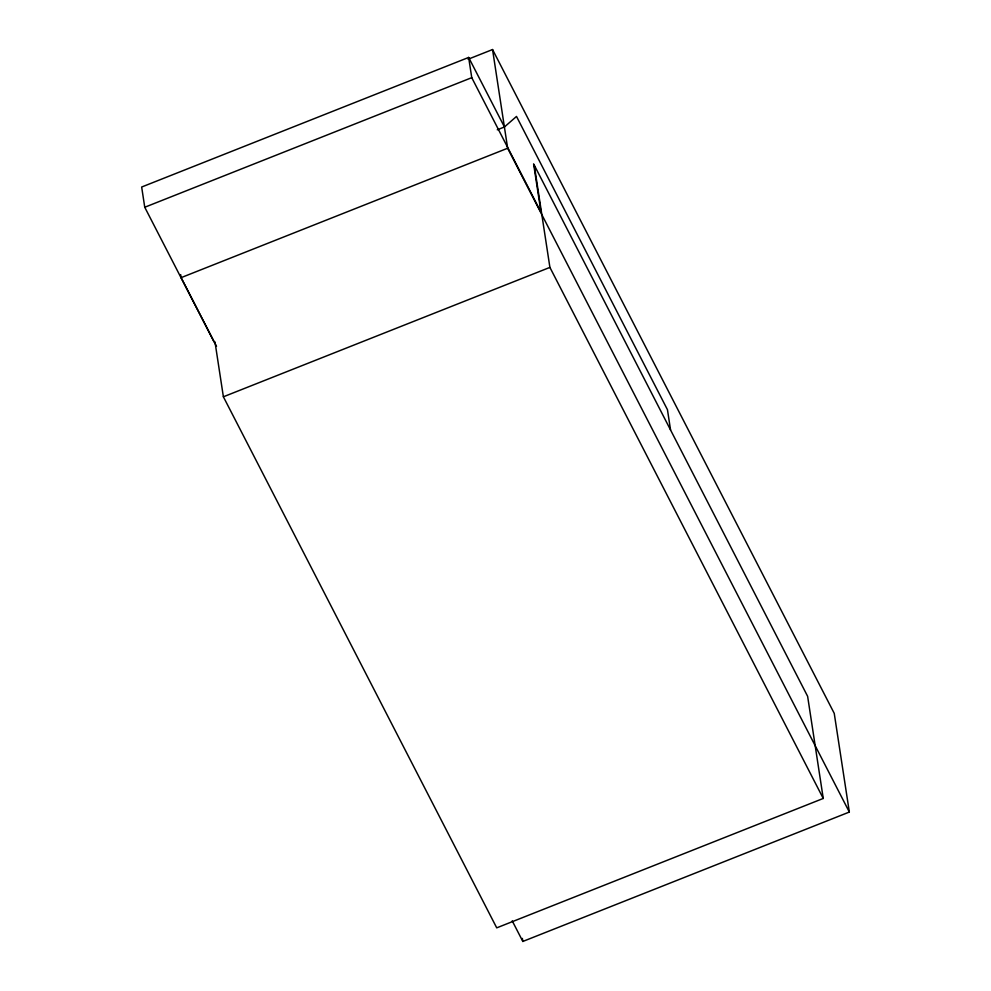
<?xml version="1.0" encoding="UTF-8"?>
<svg xmlns="http://www.w3.org/2000/svg" width="991" height="991" viewBox="0 0 991 991"><rect width="100%" height="100%" fill="white"/><g stroke="black" fill="none" stroke-linecap="round" stroke-linejoin="round"><path stroke-width="1.49" d="M497.271 129.809L504.444 126.972L516.497 116.442L667.451 409.692L670.548 429.921M504.444 126.972L468.656 57.441L141.663 187.026L144.748 207.255L214.006 341.784M468.099 59.237L492.552 49.55L834.236 713.359L849.337 812.05L522.827 941.45L512.211 920.837M144.748 207.255L471.753 77.67L468.656 57.441M216.509 346.367L181.13 277.641L507.652 148.241L492.552 49.55M471.753 77.67L540.999 212.198L533.604 163.874L807.628 696.326L823.248 798.449L496.726 927.849L223.384 396.796L549.906 267.397L534.273 165.274M507.652 148.241L849.337 812.05M549.906 267.397L823.248 798.449M522.356 938.415L522.827 941.45M214.985 341.932L223.384 396.796M180.672 274.606L181.13 277.641"/></g></svg>
